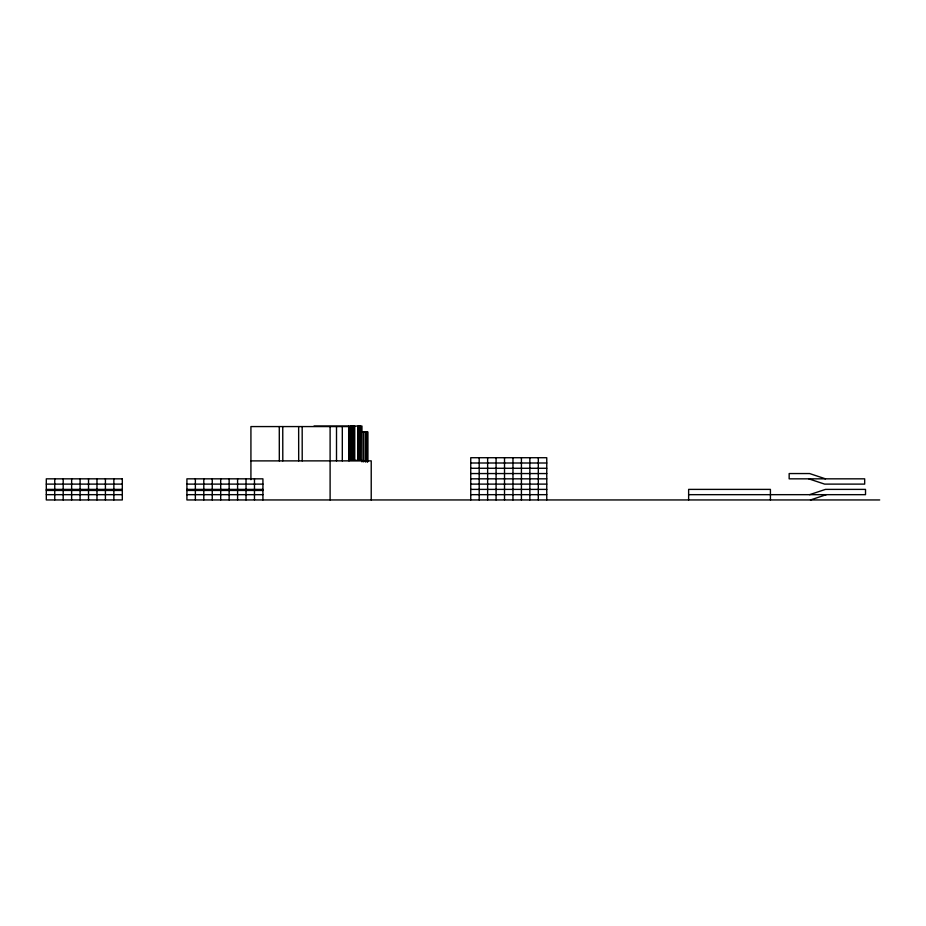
<?xml version="1.0" encoding="UTF-8"?>
<svg xmlns="http://www.w3.org/2000/svg" width="926" height="926" viewBox="0 0 926 926"><rect width="100%" height="100%" fill="white"/><g stroke="black" fill="none" stroke-linecap="round" stroke-linejoin="round"><path stroke-width="1.39" d="M809.613 494.669L825.471 489.391L865.521 489.391L865.521 494.669L688.631 494.669M810.47 499.947L826.328 494.669M314.007 426.053L361.962 426.053L361.973 461.877M361.615 431.852L367.726 431.852L367.726 461.877M348.581 460.361L361.962 460.361M250.923 460.893L371.222 460.859L371.222 499.947M470.744 463L546.757 463M470.744 468.278L546.757 468.278M470.744 473.556L546.757 473.556M470.744 478.835L546.757 478.835M46.3 484.113L122.313 484.113M186.913 484.113L262.926 484.113M470.744 484.113L546.757 484.113M46.3 489.391L122.313 489.391M186.913 489.391L262.926 489.391M470.744 489.391L546.757 489.391M46.3 490.444L122.313 490.444M186.913 490.444L262.926 490.444M46.3 494.669L122.313 494.669M186.913 494.669L262.926 494.669M470.744 494.669L546.757 494.669M879.7 499.947L186.913 499.947L186.913 478.835L262.926 478.835L262.926 499.947M825.471 478.835L809.613 473.556L789.16 473.556L789.16 478.835L864.676 478.835L864.676 484.113L824.615 484.113L808.768 478.835M770.42 499.947L770.42 489.391L688.631 489.391L688.631 499.947M546.757 499.947L546.757 457.722L470.744 457.722L470.744 499.947M538.307 457.722L538.307 499.947M529.857 457.722L529.857 499.947M521.419 457.722L521.419 499.947M512.969 457.722L512.969 499.947M504.52 457.722L504.52 499.947M496.081 457.722L496.081 499.947M487.632 457.722L487.632 499.947M479.193 457.722L479.193 499.947M367.506 431.852L367.506 461.877M366.14 431.852L366.106 461.877M365.376 431.852L365.376 461.877M363.582 431.852L363.64 461.877M360.596 426.053L360.503 460.361M359.357 426.053L359.357 460.361M359.265 426.053L359.265 460.361M354.565 426.053L354.565 460.361M354.473 426.053L354.473 460.361M353.443 426.053L353.443 460.361M353.338 426.053L353.338 460.361M351.822 426.053L351.822 460.361M351.718 426.053L351.718 460.361M350.688 426.053L350.688 460.361M350.595 426.053L350.595 460.361M348.986 460.893L348.986 426.573L250.923 426.573L250.923 479.691M348.674 426.053L348.697 460.361M342.307 426.573L342.307 460.893M336.508 426.573L336.508 460.893M330.107 426.573L330.107 499.947M302.177 426.573L302.212 460.893M298.647 426.573L298.693 460.893M282.754 426.573L282.8 460.893M279.282 426.573L279.316 460.893M254.476 478.835L254.476 499.947M246.027 478.835L246.027 499.947M237.588 478.835L237.588 499.947M229.139 478.835L229.139 499.947M220.689 478.835L220.689 499.947M212.251 478.835L212.251 499.947M203.801 478.835L203.801 499.947M195.363 478.835L195.363 499.947M113.863 478.835L113.863 499.947M105.414 478.835L105.414 499.947M96.975 478.835L96.975 499.947M88.526 478.835L88.526 499.947M80.087 478.835L80.087 499.947M71.638 478.835L71.638 499.947M63.188 478.835L63.188 499.947M54.75 478.835L54.75 499.947M122.313 478.835L46.3 478.835L46.3 499.947L122.313 499.947L122.313 478.835M358.003 460.361L358.003 426.053L357.922 460.361"/></g></svg>
